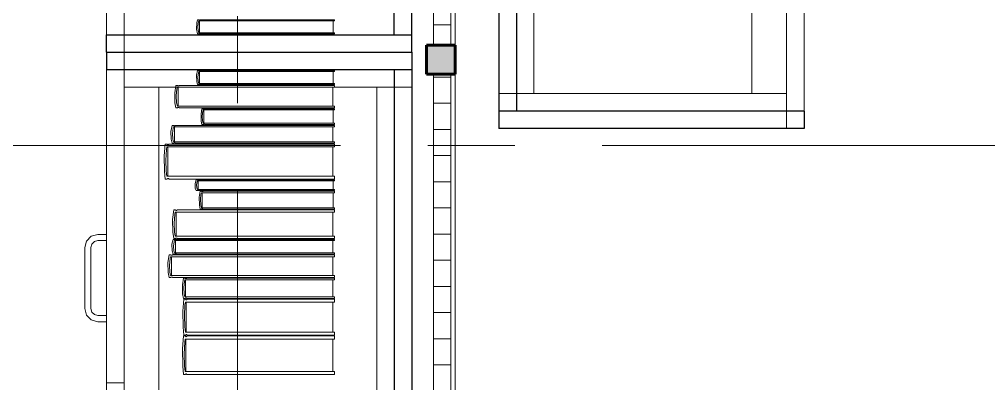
# Model space of a CAD drawing. Header units: inches. Extents: x -19 to 5698, y -728 to 92.
# Drawn here: x 129.57 to 130.682, y 9.729 to 10.146 of the extents above; entities that cross this region are included whole.
import ezdxf

# ---------------------------------------------------------------- set-up
doc = ezdxf.new("R2010")
doc.units = ezdxf.units.IN
doc.header["$MEASUREMENT"] = 0
doc.set_wipeout_variables(frame=1)
for name, pattern in [('Hidden Line', [0.195611, 0.141111, -0.0545]), ('Punto & Raya', [0.65, 0.5, -0.075, 0, -0.075]), ('Wipeout_Contour', [1, 0, -1])]:
    doc.linetypes.add(name, pattern=pattern)
for name, color, linetype in [('02 _ ARQ _ ALB _ Ejes Generales', 251, 'Continuous'), ('02 _ ARQ _ ZON _ Espacio.3D', 7, 'Continuous'), ('08 _ STR _ EXT _ 09 Vigas', 251, 'Continuous'), ('Acabado - Muros', 7, 'Continuous'), ('Interior - Mobiliario', 7, 'Continuous'), ('Marcador - Secciones', 7, 'Continuous')]:
    doc.layers.add(name, color=color, linetype=linetype)
pattern_1 = [(0, (92.500015, 6e-09), (0, 0.030000001), [])]

msp = doc.modelspace()

# ---------------------------------------------------------------- linework, layer by layer
at = {"layer": '02 _ ARQ _ ZON _ Espacio.3D', "color": 254, "linetype": 'Continuous', "lineweight": 0, "flags": 128}
msp.add_lwpolyline([(122.62, 8.1), (123.07, 8.1), (123.07, 7.7), (124.5795, 7.6999), (124.5795, 7.2), (129.37, 7.2), (129.37, 7.7), (129.57, 7.7), (129.57, 8.1), (130.07, 8.1), (130.07, 16.5), (129.57, 16.5), (129.57, 17.35), (129.37, 17.35), (123.27, 17.35), (123.07, 17.35), (123.07, 16.5), (122.62, 16.5)], close=True, dxfattribs=at)
msp.add_lwpolyline([(136.57, 16.9), (135.97, 16.9), (135.97, 17.35), (130.07, 17.35), (130.07, 16.9), (130.07, 7.7), (130.27, 7.7), (130.27, 7.2), (129.77, 7.2), (129.77, 3.7271), (130.6199, 3.7271), (130.6224, 4.6516), (130.7699, 4.6516), (130.7699, 4.2489), (135.8699, 4.2489), (135.8699, 4.6516), (136.0199, 4.6516), (136.0199, 3.7271), (136.87, 3.7271)], dxfattribs=at)
at = {"layer": 'Interior - Mobiliario', "color": 175, "linetype": 'Continuous', "lineweight": 13}
for p, q in [((129.69, 11.5886), (129.69, 10.1286)), ((130, 10.1286), (130, 11.5886)), ((130.14, 11.5011), (130.14, 10.0411)), ((130.45, 10.0411), (130.45, 11.5011)), ((130.16, 10.0611), (130.16, 11.4811)), ((130.41, 11.4811), (130.41, 10.0611)), ((130.45, 10.0611), (130.45, 11.4811)), ((129.7734, 10.1422), (129.7732, 10.135)), ((129.7743, 10.1457), (129.7734, 10.1422)), ((129.776, 10.1457), (129.7743, 10.1457)), ((129.7747, 10.1371), (129.7751, 10.142)), ((129.7751, 10.142), (129.7758, 10.1444)), ((129.7758, 10.1444), (129.9313, 10.1444)), ((129.7761, 10.1457), (129.776, 10.1457)), ((129.7763, 10.1456), (129.7761, 10.1457)), ((129.7765, 10.1455), (129.7763, 10.1456)), ((129.7767, 10.1455), (129.7765, 10.1455)), ((129.7769, 10.1454), (129.7767, 10.1455)), ((129.7772, 10.1455), (129.7769, 10.1454)), ((129.7774, 10.1455), (129.7772, 10.1455)), ((129.7776, 10.1456), (129.7774, 10.1455)), ((129.7777, 10.1457), (129.7776, 10.1456)), ((129.9313, 10.1457), (129.7777, 10.1457)), ((129.9313, 10.1444), (129.9313, 10.1457)), ((129.69, 10.1286), (130, 10.1286)), ((129.69, 8.6286), (129.69, 10.0886)), ((129.69, 10.0886), (130, 10.0886)), ((130, 10.0886), (130, 8.6286)), ((129.7734, 10.075), (129.7732, 10.0822)), ((129.7743, 10.0715), (129.7734, 10.075)), ((129.776, 10.0715), (129.7743, 10.0715)), ((129.7747, 10.0801), (129.7751, 10.0752)), ((129.7751, 10.0752), (129.7758, 10.0728)), ((129.7758, 10.0728), (129.9313, 10.0728)), ((129.7761, 10.0715), (129.776, 10.0715)), ((129.7763, 10.0716), (129.7761, 10.0715)), ((129.7765, 10.0717), (129.7763, 10.0716)), ((129.7767, 10.0717), (129.7765, 10.0717)), ((129.7769, 10.0718), (129.7767, 10.0717)), ((129.7772, 10.0717), (129.7769, 10.0718)), ((129.7774, 10.0717), (129.7772, 10.0717)), ((129.7776, 10.0716), (129.7774, 10.0717)), ((129.7777, 10.0715), (129.7776, 10.0716)), ((129.9313, 10.0715), (129.7777, 10.0715)), ((129.9313, 10.0728), (129.9313, 10.0715)), ((129.69, 8.6486), (129.69, 10.0686)), ((129.69, 10.0686), (129.73, 10.0686)), ((129.73, 10.0686), (129.98, 10.0686)), ((129.73, 10.0686), (129.73, 8.6486)), ((129.7481, 10.0619), (129.7493, 10.0705)), ((129.7483, 10.0505), (129.7481, 10.0619)), ((129.7493, 10.0705), (129.7513, 10.0705)), ((129.7506, 10.0665), (129.7499, 10.0586)), ((129.7512, 10.0684), (129.7506, 10.0665)), ((129.9313, 10.0684), (129.7512, 10.0684)), ((129.7513, 10.0705), (129.7515, 10.0703)), ((129.7515, 10.0703), (129.7517, 10.0702)), ((129.7517, 10.0702), (129.752, 10.0701)), ((129.752, 10.0701), (129.7522, 10.0701)), ((129.7521, 10.0469), (129.7521, 10.0684)), ((129.7522, 10.0701), (129.7525, 10.0701)), ((129.7525, 10.0701), (129.7528, 10.0701)), ((129.7528, 10.0701), (129.753, 10.0702)), ((129.753, 10.0702), (129.7532, 10.0704)), ((129.7532, 10.0704), (129.7533, 10.0705)), ((129.7533, 10.0705), (129.9313, 10.0705)), ((129.9295, 10.0684), (129.9295, 10.0469)), ((129.9313, 10.0705), (129.9313, 10.0684)), ((129.98, 8.6486), (129.98, 10.0686)), ((130.16, 10.0611), (130.41, 10.0611)), ((130.41, 10.0611), (130.45, 10.0611)), ((129.7493, 10.0448), (129.7483, 10.0505)), ((129.7499, 10.0586), (129.7503, 10.0507)), ((129.7503, 10.0507), (129.7512, 10.0469)), ((129.7513, 10.0448), (129.7493, 10.0448)), ((129.7512, 10.0469), (129.9313, 10.0469)), ((129.7514, 10.0449), (129.7513, 10.0448)), ((129.7516, 10.0451), (129.7514, 10.0449)), ((129.7519, 10.0452), (129.7516, 10.0451)), ((129.7522, 10.0453), (129.7519, 10.0452)), ((129.7524, 10.0453), (129.7522, 10.0453)), ((129.7527, 10.0452), (129.7524, 10.0453)), ((129.7529, 10.0451), (129.7527, 10.0452)), ((129.7532, 10.045), (129.7529, 10.0451)), ((129.7533, 10.0448), (129.7532, 10.045)), ((129.9313, 10.0448), (129.7533, 10.0448)), ((129.7784, 10.0378), (129.7794, 10.0438)), ((129.7794, 10.0438), (129.781, 10.0438)), ((129.7804, 10.041), (129.7798, 10.0354)), ((129.7809, 10.0424), (129.7804, 10.041)), ((129.9313, 10.0424), (129.7809, 10.0424)), ((129.781, 10.0438), (129.7811, 10.0437)), ((129.7811, 10.0437), (129.7813, 10.0436)), ((129.7813, 10.0436), (129.7816, 10.0436)), ((129.7816, 10.0436), (129.7818, 10.0435)), ((129.7817, 10.0271), (129.7817, 10.0424)), ((129.7818, 10.0435), (129.782, 10.0435)), ((129.782, 10.0435), (129.7822, 10.0436)), ((129.7822, 10.0436), (129.7824, 10.0436)), ((129.7824, 10.0436), (129.7826, 10.0438)), ((129.7826, 10.0438), (129.7827, 10.0438)), ((129.7827, 10.0438), (129.9313, 10.0438)), ((129.9298, 10.0424), (129.9298, 10.0271)), ((129.9313, 10.0469), (129.9313, 10.0448)), ((129.9313, 10.0438), (129.9313, 10.0424)), ((130.14, 10.0411), (130.45, 10.0411)), ((129.7785, 10.0296), (129.7784, 10.0378)), ((129.7794, 10.0256), (129.7785, 10.0296)), ((129.7798, 10.0354), (129.7802, 10.0298)), ((129.7802, 10.0298), (129.7809, 10.0271)), ((129.7809, 10.0271), (129.9313, 10.0271)), ((129.9313, 10.0271), (129.9313, 10.0256)), ((129.7438, 10.0178), (129.7451, 10.0246)), ((129.7441, 10.0087), (129.7438, 10.0178)), ((129.7451, 10.0246), (129.7471, 10.0246)), ((129.7464, 10.0214), (129.7456, 10.0152)), ((129.7469, 10.023), (129.7464, 10.0214)), ((129.9313, 10.023), (129.7469, 10.023)), ((129.7471, 10.0246), (129.7473, 10.0245)), ((129.7473, 10.0245), (129.7475, 10.0244)), ((129.7475, 10.0244), (129.7478, 10.0243)), ((129.7478, 10.0243), (129.748, 10.0243)), ((129.7479, 10.0058), (129.7479, 10.023)), ((129.748, 10.0243), (129.7483, 10.0243)), ((129.7483, 10.0243), (129.7486, 10.0243)), ((129.7486, 10.0243), (129.7488, 10.0244)), ((129.7488, 10.0244), (129.7491, 10.0246)), ((129.7491, 10.0246), (129.7492, 10.0246)), ((129.7492, 10.0246), (129.9313, 10.0246)), ((129.781, 10.0256), (129.7794, 10.0256)), ((129.7811, 10.0257), (129.781, 10.0256)), ((129.7813, 10.0258), (129.7811, 10.0257)), ((129.7815, 10.0259), (129.7813, 10.0258)), ((129.7817, 10.0259), (129.7815, 10.0259)), ((129.782, 10.0259), (129.7817, 10.0259)), ((129.7822, 10.0259), (129.782, 10.0259)), ((129.7824, 10.0258), (129.7822, 10.0259)), ((129.7826, 10.0257), (129.7824, 10.0258)), ((129.7827, 10.0256), (129.7826, 10.0257)), ((129.9313, 10.0256), (129.7827, 10.0256)), ((129.9295, 10.023), (129.9295, 10.0058)), ((129.9313, 10.0246), (129.9313, 10.023)), ((129.7451, 10.0042), (129.7441, 10.0087)), ((129.7456, 10.0152), (129.7461, 10.0089)), ((129.7461, 10.0089), (129.7469, 10.0058)), ((129.7469, 10.0058), (129.9313, 10.0058)), ((129.9313, 10.0058), (129.9313, 10.0042)), ((129.736, 9.9898), (129.7373, 10.0032)), ((129.7373, 10.0032), (129.7394, 10.0032)), ((129.7387, 9.9969), (129.7379, 9.9847)), ((129.7393, 10), (129.7387, 9.9969)), ((129.9313, 10), (129.7393, 10)), ((129.7394, 10.0032), (129.7396, 10.003)), ((129.7396, 10.003), (129.7398, 10.0027)), ((129.7398, 10.0027), (129.7401, 10.0026)), ((129.7401, 10.0026), (129.7404, 10.0025)), ((129.7402, 9.9663), (129.7402, 10)), ((129.7404, 10.0025), (129.7407, 10.0025)), ((129.7407, 10.0025), (129.741, 10.0026)), ((129.741, 10.0026), (129.7412, 10.0028)), ((129.7412, 10.0028), (129.7415, 10.003)), ((129.7415, 10.003), (129.7416, 10.0032)), ((129.7416, 10.0032), (129.9313, 10.0032)), ((129.7471, 10.0042), (129.7451, 10.0042)), ((129.7472, 10.0043), (129.7471, 10.0042)), ((129.7474, 10.0044), (129.7472, 10.0043)), ((129.7477, 10.0045), (129.7474, 10.0044)), ((129.748, 10.0045), (129.7477, 10.0045)), ((129.7482, 10.0045), (129.748, 10.0045)), ((129.7485, 10.0045), (129.7482, 10.0045)), ((129.7488, 10.0044), (129.7485, 10.0045)), ((129.749, 10.0043), (129.7488, 10.0044)), ((129.7492, 10.0042), (129.749, 10.0043)), ((129.9313, 10.0042), (129.7492, 10.0042)), ((129.9294, 10), (129.9294, 9.9663)), ((129.9313, 10.0032), (129.9313, 10)), ((129.7363, 9.9719), (129.736, 9.9898)), ((129.7379, 9.9847), (129.7384, 9.9723)), ((129.7373, 9.9631), (129.7363, 9.9719)), ((129.7384, 9.9723), (129.7393, 9.9663)), ((129.7394, 9.9631), (129.7373, 9.9631)), ((129.7393, 9.9663), (129.9313, 9.9663)), ((129.7395, 9.9633), (129.7394, 9.9631)), ((129.7398, 9.9635), (129.7395, 9.9633)), ((129.74, 9.9637), (129.7398, 9.9635)), ((129.7403, 9.9638), (129.74, 9.9637)), ((129.7406, 9.9638), (129.7403, 9.9638)), ((129.7409, 9.9637), (129.7406, 9.9638)), ((129.7412, 9.9636), (129.7409, 9.9637)), ((129.7414, 9.9633), (129.7412, 9.9636)), ((129.7416, 9.9631), (129.7414, 9.9633)), ((129.9313, 9.9631), (129.7416, 9.9631)), ((129.7716, 9.9581), (129.7727, 9.9621)), ((129.7727, 9.9621), (129.7744, 9.9621)), ((129.7743, 9.9612), (129.7738, 9.9603)), ((129.9313, 9.9612), (129.7743, 9.9612)), ((129.7744, 9.9621), (129.7746, 9.9621)), ((129.7746, 9.9621), (129.7748, 9.962)), ((129.7748, 9.962), (129.775, 9.962)), ((129.775, 9.962), (129.7752, 9.9619)), ((129.7751, 9.9511), (129.7751, 9.9612)), ((129.7752, 9.9619), (129.7754, 9.9619)), ((129.7754, 9.9619), (129.7757, 9.962)), ((129.7757, 9.962), (129.7759, 9.962)), ((129.7759, 9.962), (129.7761, 9.9621)), ((129.7761, 9.9621), (129.7762, 9.9621)), ((129.7762, 9.9621), (129.9313, 9.9621)), ((129.9297, 9.9612), (129.9297, 9.9511)), ((129.9313, 9.9663), (129.9313, 9.9631)), ((129.9313, 9.9621), (129.9313, 9.9612)), ((129.7718, 9.9527), (129.7716, 9.9581)), ((129.7727, 9.9501), (129.7718, 9.9527)), ((129.7744, 9.9501), (129.7727, 9.9501)), ((129.7738, 9.9603), (129.7732, 9.9566)), ((129.7732, 9.9566), (129.7736, 9.9529)), ((129.7736, 9.9529), (129.7743, 9.9511)), ((129.7743, 9.9511), (129.9313, 9.9511)), ((129.7745, 9.9501), (129.7744, 9.9501)), ((129.7747, 9.9502), (129.7745, 9.9501)), ((129.7749, 9.9503), (129.7747, 9.9502)), ((129.7752, 9.9503), (129.7749, 9.9503)), ((129.7754, 9.9503), (129.7752, 9.9503)), ((129.7756, 9.9503), (129.7754, 9.9503)), ((129.7758, 9.9502), (129.7756, 9.9503)), ((129.776, 9.9502), (129.7758, 9.9502)), ((129.7762, 9.9501), (129.776, 9.9502)), ((129.9313, 9.9501), (129.7762, 9.9501)), ((129.9313, 9.9511), (129.9313, 9.9501)), ((129.7762, 9.9423), (129.7772, 9.9491)), ((129.7764, 9.9332), (129.7762, 9.9423)), ((129.7772, 9.9491), (129.7789, 9.9491)), ((129.7783, 9.9459), (129.7777, 9.9397)), ((129.7777, 9.9397), (129.778, 9.9334)), ((129.7788, 9.9475), (129.7783, 9.9459)), ((129.9313, 9.9475), (129.7788, 9.9475)), ((129.7789, 9.9491), (129.779, 9.949)), ((129.779, 9.949), (129.7792, 9.9489)), ((129.7792, 9.9489), (129.7794, 9.9488)), ((129.7794, 9.9488), (129.7797, 9.9488)), ((129.7795, 9.9303), (129.7795, 9.9475)), ((129.7797, 9.9488), (129.7799, 9.9488)), ((129.7799, 9.9488), (129.7801, 9.9488)), ((129.7801, 9.9488), (129.7803, 9.9489)), ((129.7803, 9.9489), (129.7805, 9.949)), ((129.7805, 9.949), (129.7806, 9.9491)), ((129.7806, 9.9491), (129.9313, 9.9491)), ((129.9298, 9.9475), (129.9298, 9.9303)), ((129.9313, 9.9491), (129.9313, 9.9475)), ((129.7457, 9.9168), (129.747, 9.9277)), ((129.747, 9.9277), (129.749, 9.9277)), ((129.749, 9.9277), (129.7491, 9.9275)), ((129.7491, 9.9275), (129.7494, 9.9274)), ((129.7494, 9.9274), (129.7496, 9.9272)), ((129.7496, 9.9272), (129.7499, 9.9272)), ((129.7499, 9.9272), (129.7502, 9.9272)), ((129.7502, 9.9272), (129.7504, 9.9273)), ((129.7504, 9.9273), (129.7507, 9.9274)), ((129.7507, 9.9274), (129.7509, 9.9276)), ((129.7509, 9.9276), (129.751, 9.9277)), ((129.751, 9.9277), (129.9313, 9.9277)), ((129.7772, 9.9287), (129.7764, 9.9332)), ((129.7789, 9.9287), (129.7772, 9.9287)), ((129.778, 9.9334), (129.7788, 9.9303)), ((129.7788, 9.9303), (129.9313, 9.9303)), ((129.779, 9.9288), (129.7789, 9.9287)), ((129.7792, 9.9289), (129.779, 9.9288)), ((129.7794, 9.929), (129.7792, 9.9289)), ((129.7796, 9.9291), (129.7794, 9.929)), ((129.7798, 9.9291), (129.7796, 9.9291)), ((129.7801, 9.929), (129.7798, 9.9291)), ((129.7803, 9.9289), (129.7801, 9.929)), ((129.7805, 9.9288), (129.7803, 9.9289)), ((129.7806, 9.9287), (129.7805, 9.9288)), ((129.9313, 9.9287), (129.7806, 9.9287)), ((129.9313, 9.9303), (129.9313, 9.9287)), ((129.9313, 9.9277), (129.9313, 9.9251)), ((129.746, 9.9021), (129.7457, 9.9168)), ((129.7483, 9.9226), (129.7475, 9.9125)), ((129.7488, 9.9251), (129.7483, 9.9226)), ((129.9313, 9.9251), (129.7488, 9.9251)), ((129.7497, 9.8975), (129.7497, 9.9251)), ((129.9295, 9.9251), (129.9295, 9.8975)), ((129.7475, 9.9125), (129.748, 9.9025)), ((129.647, 9.8921), (129.6525, 9.8976)), ((129.6525, 9.8976), (129.66, 9.8996)), ((129.66, 9.8996), (129.67, 9.8996)), ((129.67, 9.8996), (129.67, 9.8926)), ((129.7449, 9.8883), (129.7462, 9.8939)), ((129.747, 9.8949), (129.746, 9.9021)), ((129.7462, 9.8939), (129.7482, 9.8939)), ((129.749, 9.8949), (129.747, 9.8949)), ((129.748, 9.9025), (129.7488, 9.8975)), ((129.7482, 9.8939), (129.7483, 9.8938)), ((129.7483, 9.8938), (129.7486, 9.8937)), ((129.7486, 9.8937), (129.7488, 9.8937)), ((129.7488, 9.8975), (129.9313, 9.8975)), ((129.7488, 9.8937), (129.7491, 9.8936)), ((129.7491, 9.895), (129.749, 9.8949)), ((129.7493, 9.8952), (129.7491, 9.895)), ((129.7491, 9.8936), (129.7494, 9.8936)), ((129.7496, 9.8954), (129.7493, 9.8952)), ((129.7494, 9.8936), (129.7496, 9.8937)), ((129.7498, 9.8955), (129.7496, 9.8954)), ((129.7496, 9.8937), (129.7499, 9.8938)), ((129.7501, 9.8955), (129.7498, 9.8955)), ((129.7499, 9.8938), (129.7501, 9.8939)), ((129.7504, 9.8954), (129.7501, 9.8955)), ((129.7501, 9.8939), (129.7502, 9.8939)), ((129.7502, 9.8939), (129.9313, 9.8939)), ((129.7506, 9.8953), (129.7504, 9.8954)), ((129.7509, 9.8951), (129.7506, 9.8953)), ((129.751, 9.8949), (129.7509, 9.8951)), ((129.9313, 9.8949), (129.751, 9.8949)), ((129.9313, 9.8975), (129.9313, 9.8949)), ((129.9313, 9.8939), (129.9313, 9.8926)), ((129.645, 9.8846), (129.647, 9.8921)), ((129.645, 9.8146), (129.645, 9.8846)), ((129.6531, 9.8886), (129.652, 9.8846)), ((129.652, 9.8846), (129.652, 9.8146)), ((129.656, 9.8915), (129.6531, 9.8886)), ((129.66, 9.8926), (129.656, 9.8915)), ((129.67, 9.8926), (129.66, 9.8926)), ((129.7452, 9.8808), (129.7449, 9.8883)), ((129.7475, 9.8913), (129.7467, 9.8862)), ((129.7467, 9.8862), (129.7472, 9.881)), ((129.748, 9.8926), (129.7475, 9.8913)), ((129.9313, 9.8926), (129.748, 9.8926)), ((129.7489, 9.8785), (129.7489, 9.8926)), ((129.9295, 9.8926), (129.9295, 9.8785)), ((129.7404, 9.8676), (129.7416, 9.8762)), ((129.7416, 9.8762), (129.7437, 9.8762)), ((129.743, 9.8721), (129.7422, 9.8642)), ((129.7435, 9.8741), (129.743, 9.8721)), ((129.9313, 9.8741), (129.7435, 9.8741)), ((129.7437, 9.8762), (129.7438, 9.876)), ((129.7438, 9.876), (129.7441, 9.8759)), ((129.7441, 9.8759), (129.7444, 9.8758)), ((129.7444, 9.8758), (129.7446, 9.8757)), ((129.7445, 9.8525), (129.7445, 9.8741)), ((129.7446, 9.8757), (129.7449, 9.8757)), ((129.7449, 9.8757), (129.7452, 9.8758)), ((129.7462, 9.8772), (129.7452, 9.8808)), ((129.7452, 9.8758), (129.7454, 9.8759)), ((129.7454, 9.8759), (129.7457, 9.8761)), ((129.7457, 9.8761), (129.7458, 9.8762)), ((129.7458, 9.8762), (129.9313, 9.8762)), ((129.7482, 9.8772), (129.7462, 9.8772)), ((129.7472, 9.881), (129.748, 9.8785)), ((129.748, 9.8785), (129.9313, 9.8785)), ((129.7483, 9.8772), (129.7482, 9.8772)), ((129.7485, 9.8773), (129.7483, 9.8772)), ((129.7488, 9.8774), (129.7485, 9.8773)), ((129.749, 9.8774), (129.7488, 9.8774)), ((129.7493, 9.8774), (129.749, 9.8774)), ((129.7496, 9.8774), (129.7493, 9.8774)), ((129.7498, 9.8773), (129.7496, 9.8774)), ((129.7501, 9.8772), (129.7498, 9.8773)), ((129.7502, 9.8772), (129.7501, 9.8772)), ((129.9313, 9.8772), (129.7502, 9.8772)), ((129.9294, 9.8741), (129.9294, 9.8525)), ((129.9313, 9.8785), (129.9313, 9.8772)), ((129.9313, 9.8762), (129.9313, 9.8741)), ((129.7406, 9.8561), (129.7404, 9.8676)), ((129.7422, 9.8642), (129.7427, 9.8563)), ((129.7416, 9.8504), (129.7406, 9.8561)), ((129.7437, 9.8504), (129.7416, 9.8504)), ((129.7427, 9.8563), (129.7435, 9.8525)), ((129.7435, 9.8525), (129.9313, 9.8525)), ((129.7438, 9.8505), (129.7437, 9.8504)), ((129.744, 9.8507), (129.7438, 9.8505)), ((129.7443, 9.8508), (129.744, 9.8507)), ((129.7446, 9.8508), (129.7443, 9.8508)), ((129.7448, 9.8508), (129.7446, 9.8508)), ((129.7451, 9.8508), (129.7448, 9.8508)), ((129.7454, 9.8507), (129.7451, 9.8508)), ((129.7456, 9.8505), (129.7454, 9.8507)), ((129.7458, 9.8504), (129.7456, 9.8505)), ((129.9313, 9.8504), (129.7458, 9.8504)), ((129.757, 9.8417), (129.7581, 9.8494)), ((129.7581, 9.8494), (129.76, 9.8494)), ((129.76, 9.8494), (129.7601, 9.8493)), ((129.7601, 9.8493), (129.7604, 9.8492)), ((129.7604, 9.8492), (129.7606, 9.8491)), ((129.7614, 9.8491), (129.7616, 9.8492)), ((129.7616, 9.8492), (129.7618, 9.8493)), ((129.7618, 9.8493), (129.7619, 9.8494)), ((129.7619, 9.8494), (129.9313, 9.8494)), ((129.9313, 9.8525), (129.9313, 9.8504)), ((129.9313, 9.8494), (129.9313, 9.8476)), ((129.7572, 9.8314), (129.757, 9.8417)), ((129.7593, 9.8458), (129.7586, 9.8387)), ((129.7586, 9.8387), (129.7591, 9.8316)), ((129.7599, 9.8476), (129.7593, 9.8458)), ((129.9313, 9.8476), (129.7599, 9.8476)), ((129.7606, 9.8491), (129.7609, 9.849)), ((129.7607, 9.8282), (129.7607, 9.8476)), ((129.7609, 9.849), (129.7611, 9.849)), ((129.7611, 9.849), (129.7614, 9.8491)), ((129.9296, 9.8476), (129.9296, 9.8282)), ((129.7581, 9.8263), (129.7572, 9.8314)), ((129.7591, 9.8316), (129.7599, 9.8282)), ((129.7599, 9.8282), (129.9313, 9.8282)), ((129.9313, 9.8282), (129.9313, 9.8263)), ((129.7575, 9.8116), (129.7587, 9.8253)), ((129.76, 9.8263), (129.7581, 9.8263)), ((129.7587, 9.8253), (129.7606, 9.8253)), ((129.7599, 9.8189), (129.7592, 9.8063)), ((129.7604, 9.822), (129.7599, 9.8189)), ((129.7601, 9.8264), (129.76, 9.8263)), ((129.7603, 9.8265), (129.7601, 9.8264)), ((129.7606, 9.8266), (129.7603, 9.8265)), ((129.9313, 9.822), (129.7604, 9.822)), ((129.7608, 9.8267), (129.7606, 9.8266)), ((129.7606, 9.8253), (129.7607, 9.8251)), ((129.7607, 9.8251), (129.7609, 9.8249)), ((129.7611, 9.8267), (129.7608, 9.8267)), ((129.7609, 9.8249), (129.7612, 9.8247)), ((129.7613, 9.8267), (129.7611, 9.8267)), ((129.7612, 9.8247), (129.7614, 9.8246)), ((129.7616, 9.8266), (129.7613, 9.8267)), ((129.7613, 9.7875), (129.7613, 9.822)), ((129.7614, 9.8246), (129.7617, 9.8246)), ((129.7618, 9.8264), (129.7616, 9.8266)), ((129.7617, 9.8246), (129.7619, 9.8247)), ((129.7619, 9.8263), (129.7618, 9.8264)), ((129.9313, 9.8263), (129.7619, 9.8263)), ((129.7619, 9.8247), (129.7622, 9.8249)), ((129.7622, 9.8249), (129.7624, 9.8252)), ((129.7624, 9.8252), (129.7625, 9.8253)), ((129.7625, 9.8253), (129.9313, 9.8253)), ((129.9296, 9.822), (129.9296, 9.7875)), ((129.9313, 9.8253), (129.9313, 9.822)), ((129.647, 9.8071), (129.645, 9.8146)), ((129.6525, 9.8016), (129.647, 9.8071)), ((129.652, 9.8146), (129.6531, 9.8106)), ((129.6531, 9.8106), (129.656, 9.8077)), ((129.656, 9.8077), (129.66, 9.8066)), ((129.66, 9.8066), (129.67, 9.8066)), ((129.67, 9.8066), (129.67, 9.7996)), ((129.7578, 9.7932), (129.7575, 9.8116)), ((129.7592, 9.8063), (129.7596, 9.7936)), ((129.66, 9.7996), (129.6525, 9.8016)), ((129.67, 9.7996), (129.66, 9.7996)), ((129.7596, 9.7936), (129.7604, 9.7875)), ((129.7572, 9.7684), (129.7584, 9.7832)), ((129.7587, 9.7842), (129.7578, 9.7932)), ((129.7584, 9.7832), (129.7602, 9.7832)), ((129.7606, 9.7842), (129.7587, 9.7842)), ((129.7602, 9.7832), (129.7604, 9.7829)), ((129.7604, 9.7875), (129.9313, 9.7875)), ((129.7604, 9.7829), (129.7606, 9.7827)), ((129.7607, 9.7843), (129.7606, 9.7842)), ((129.7606, 9.7827), (129.7608, 9.7825)), ((129.7609, 9.7846), (129.7607, 9.7843)), ((129.7608, 9.7825), (129.7611, 9.7824)), ((129.7611, 9.7847), (129.7609, 9.7846)), ((129.7614, 9.7848), (129.7611, 9.7847)), ((129.7616, 9.7848), (129.7614, 9.7848)), ((129.7614, 9.7824), (129.7616, 9.7825)), ((129.7619, 9.7848), (129.7616, 9.7848)), ((129.7616, 9.7825), (129.7618, 9.7827)), ((129.7618, 9.7827), (129.7621, 9.783)), ((129.7621, 9.7846), (129.7619, 9.7848)), ((129.7624, 9.7844), (129.7621, 9.7846)), ((129.7621, 9.783), (129.7622, 9.7832)), ((129.7622, 9.7832), (129.9313, 9.7832)), ((129.7625, 9.7842), (129.7624, 9.7844)), ((129.9313, 9.7842), (129.7625, 9.7842)), ((129.9313, 9.7875), (129.9313, 9.7842)), ((129.9313, 9.7832), (129.9313, 9.7796)), ((129.7596, 9.7763), (129.7589, 9.7627)), ((129.7601, 9.7796), (129.7596, 9.7763)), ((129.9313, 9.7796), (129.7601, 9.7796)), ((129.761, 9.7425), (129.761, 9.7796)), ((129.7611, 9.7824), (129.7614, 9.7824)), ((129.9296, 9.7796), (129.9296, 9.7425)), ((129.7574, 9.7487), (129.7572, 9.7684)), ((129.7589, 9.7627), (129.7593, 9.7491)), ((129.7593, 9.7491), (129.7601, 9.7425)), ((129.7584, 9.739), (129.7574, 9.7487)), ((129.7602, 9.739), (129.7584, 9.739)), ((129.7601, 9.7425), (129.9313, 9.7425)), ((129.7603, 9.7391), (129.7602, 9.739)), ((129.7606, 9.7394), (129.7603, 9.7391)), ((129.7608, 9.7396), (129.7606, 9.7394)), ((129.761, 9.7397), (129.7608, 9.7396)), ((129.7613, 9.7397), (129.761, 9.7397)), ((129.7615, 9.7396), (129.7613, 9.7397)), ((129.7618, 9.7395), (129.7615, 9.7396)), ((129.762, 9.7392), (129.7618, 9.7395)), ((129.7622, 9.739), (129.762, 9.7392)), ((129.9313, 9.739), (129.7622, 9.739)), ((129.9313, 9.7425), (129.9313, 9.739)), ((129.67, 9.7296), (129.69, 9.7296))]:
    msp.add_line(p, q, dxfattribs=at)

# ---------------------------------------------------------------- next in the draw order: wipeouts: each hides what was drawn before it
at = {"color": 254, "linetype": 'Wipeout_Contour', "lineweight": 0, "ltscale": 5050.338175}
msp.add_wipeout([(130.02, 12.25), (130.02, 10.1), (130.037, 10.1), (130.037, 10.1165), (130.07, 10.1165), (130.07, 12.25)], dxfattribs=at).dxf.layer = 'Acabado - Muros'
at = {"color": 254, "linetype": 'Wipeout_Contour', "lineweight": 0, "ltscale": 3367.033441}
msp.add_wipeout([(130.14, 10.0411), (130.14, 11.5011), (130.12, 11.5011), (130.12, 10.0411)], dxfattribs=at).dxf.layer = 'Interior - Mobiliario'

# ---------------------------------------------------------------- next in the draw order: linework, layer by layer
at = {"layer": 'Acabado - Muros', "color": 251, "linetype": 'Continuous', "lineweight": 13, "flags": 128}
msp.add_lwpolyline([(130.07, 12.25), (130.07, 10.1165)], dxfattribs=at)
at = {"layer": 'Interior - Mobiliario', "color": 175, "linetype": 'Continuous', "lineweight": 30}
for p, q in [((130.12, 11.5011), (130.12, 10.0411)), ((130.14, 11.5011), (130.14, 10.0411)), ((130.14, 10.0411), (130.12, 10.0411))]:
    msp.add_line(p, q, dxfattribs=at)
at = {"layer": 'Interior - Mobiliario', "color": 175, "linetype": 'Continuous', "lineweight": 13}
for p, q in [((130.12, 11.5011), (130.12, 10.0411)), ((130.14, 10.0411), (130.14, 11.5011)), ((130.12, 11.4811), (130.12, 10.0611)), ((130.12, 10.0611), (130.16, 10.0611)), ((130.12, 10.0411), (130.14, 10.0411))]:
    msp.add_line(p, q, dxfattribs=at)

# ---------------------------------------------------------------- next in the draw order: wipeouts: each hides what was drawn before it
at = {"color": 254, "linetype": 'Wipeout_Contour', "lineweight": 0, "ltscale": 5050.262591}
msp.add_wipeout([(130.02, 8.2), (130.07, 8.2), (130.07, 10.0835), (130.037, 10.0835), (130.037, 10.1), (130.02, 10.1)], dxfattribs=at).dxf.layer = 'Acabado - Muros'

# ---------------------------------------------------------------- next in the draw order: linework, layer by layer
at = {"layer": 'Acabado - Muros', "color": 7, "linetype": 'Continuous', "lineweight": 60}
msp.add_line((130.037, 10.1165), (130.037, 10.0835), dxfattribs=at)
at = {"layer": 'Acabado - Muros', "color": 251, "linetype": 'Continuous', "lineweight": 13, "flags": 128}
for points in [[(130.02, 12.25), (130.02, 10.1), (130.02, 8.2)], [(130.07, 10.0835), (130.07, 8.2)]]:
    msp.add_lwpolyline(points, dxfattribs=at)

# ---------------------------------------------------------------- next in the draw order: wipeouts: each hides what was drawn before it
at = {"color": 254, "linetype": 'Wipeout_Contour', "lineweight": 0, "ltscale": 3366.756494}
msp.add_wipeout([(130.065, 10.1165), (130.065, 12.25), (130.045, 12.25), (130.045, 10.1165)], dxfattribs=at).dxf.layer = 'Acabado - Muros'
at = {"color": 254, "linetype": 'Wipeout_Contour', "lineweight": 0, "ltscale": 3367.65557}
msp.add_wipeout([(130.47, 10.0211), (130.47, 10.0411), (130.12, 10.0411), (130.12, 10.0211)], dxfattribs=at).dxf.layer = 'Interior - Mobiliario'

# ---------------------------------------------------------------- next in the draw order: hatches: boundary and pattern name
at = {"layer": 'Acabado - Muros', "linetype": 'Continuous', "lineweight": 0}
h = msp.add_hatch(dxfattribs=at)
h.set_pattern_fill('CONTRACHAPADO_0002', color=254, style=0, pattern_type=2)
h.set_pattern_definition(pattern_1)
h.paths.add_polyline_path([(130.065, 10.1165), (130.065, 12.25), (130.045, 12.25), (130.045, 10.1165)])

# ---------------------------------------------------------------- next in the draw order: linework, layer by layer
at = {"layer": 'Acabado - Muros', "color": 7, "linetype": 'Continuous', "lineweight": 60}
msp.add_line((130.07, 10.1165), (130.037, 10.1165), dxfattribs=at)
at = {"layer": 'Acabado - Muros', "color": 7, "linetype": 'Continuous', "lineweight": 13, "flags": 128}
msp.add_lwpolyline([(130.065, 10.1165), (130.045, 10.1165), (130.045, 12.25), (130.065, 12.25)], close=True, dxfattribs=at)
at = {"layer": 'Interior - Mobiliario', "color": 175, "linetype": 'Continuous', "lineweight": 13}
for p, q in [((130.12, 10.0211), (130.12, 11.5211)), ((130.47, 11.5211), (130.47, 10.0211)), ((130.12, 11.5011), (130.12, 10.0411)), ((130.14, 11.5011), (130.14, 10.0411)), ((130.14, 11.5011), (130.14, 10.0411)), ((130.14, 11.5011), (130.14, 10.0411)), ((130.45, 10.0411), (130.45, 11.5011)), ((130.45, 10.0411), (130.45, 11.5011)), ((130.47, 10.0411), (130.47, 11.5011)), ((130.47, 10.0411), (130.47, 11.5011)), ((130.45, 10.0411), (130.45, 10.4001)), ((130.47, 10.0411), (130.47, 10.4001)), ((130.12, 10.0611), (130.12, 10.0211)), ((130.45, 10.0211), (130.45, 10.0611)), ((130.12, 10.0411), (130.12, 10.0211)), ((130.47, 10.0411), (130.12, 10.0411)), ((130.12, 10.0411), (130.47, 10.0411)), ((130.14, 10.0411), (130.47, 10.0411)), ((130.14, 10.0411), (130.45, 10.0411)), ((130.14, 10.0411), (130.45, 10.0411)), ((130.47, 10.0411), (130.45, 10.0411)), ((130.47, 10.0211), (130.47, 10.0411)), ((130.12, 10.0211), (130.47, 10.0211)), ((130.12, 10.0211), (130.45, 10.0211)), ((130.47, 10.0211), (130.12, 10.0211))]:
    msp.add_line(p, q, dxfattribs=at)
at = {"layer": 'Interior - Mobiliario', "color": 175, "linetype": 'Continuous', "lineweight": 30}
for p, q in [((130.47, 10.0411), (130.12, 10.0411)), ((130.12, 10.0411), (130.12, 10.0211)), ((130.47, 10.0411), (130.47, 10.0211)), ((130.47, 10.0211), (130.12, 10.0211))]:
    msp.add_line(p, q, dxfattribs=at)

# ---------------------------------------------------------------- next in the draw order: wipeouts: each hides what was drawn before it
at = {"color": 254, "linetype": 'Wipeout_Contour', "lineweight": 0, "ltscale": 3366.65731}
msp.add_wipeout([(130.065, 8.2), (130.065, 10.0835), (130.045, 10.0835), (130.045, 8.2)], dxfattribs=at).dxf.layer = 'Acabado - Muros'
at = {"color": 254, "linetype": 'Wipeout_Contour', "lineweight": 0, "ltscale": 3366.558001}
msp.add_wipeout([(130, 11.5886), (130, 10.1286), (130.02, 10.1286), (130.02, 11.5886)], dxfattribs=at).dxf.layer = 'Interior - Mobiliario'
at = {"color": 254, "linetype": 'Wipeout_Contour', "lineweight": 0, "ltscale": 3366.48594}
msp.add_wipeout([(130, 8.6286), (130.02, 8.6286), (130.02, 10.0886), (130, 10.0886)], dxfattribs=at).dxf.layer = 'Interior - Mobiliario'

# ---------------------------------------------------------------- next in the draw order: hatches: boundary and pattern name
at = {"layer": 'Acabado - Muros', "linetype": 'Continuous', "lineweight": 0}
msp.add_hatch(color=254, dxfattribs=at).paths.add_polyline_path([(130.037, 10.0835), (130.07, 10.0835), (130.07, 10.1165), (130.037, 10.1165)])
h = msp.add_hatch(dxfattribs=at)
h.set_pattern_fill('CONTRACHAPADO_0002', color=254, style=0, pattern_type=2)
h.set_pattern_definition(pattern_1)
h.paths.add_polyline_path([(130.065, 8.2), (130.065, 10.0835), (130.045, 10.0835), (130.045, 8.2)])

# ---------------------------------------------------------------- next in the draw order: linework, layer by layer
at = {"layer": '08 _ STR _ EXT _ 09 Vigas', "color": 251, "linetype": 'Hidden Line', "lineweight": 13, "true_color": 0x636466}
msp.add_line((130.07, 7.7), (130.07, 16.9), dxfattribs=at)
at = {"layer": 'Acabado - Muros', "color": 7, "linetype": 'Continuous', "lineweight": 60}
for p, q in [((130.07, 10.1165), (130.07, 10.0835)), ((130.07, 10.0835), (130.037, 10.0835))]:
    msp.add_line(p, q, dxfattribs=at)
at = {"layer": 'Acabado - Muros', "color": 7, "linetype": 'Continuous', "lineweight": 13, "flags": 128}
msp.add_lwpolyline([(130.065, 8.2), (130.045, 8.2), (130.045, 10.0835), (130.065, 10.0835)], close=True, dxfattribs=at)
at = {"layer": 'Interior - Mobiliario', "color": 175, "linetype": 'Continuous', "lineweight": 30}
for p, q in [((130, 10.1286), (130, 11.5886)), ((130.02, 10.1286), (130.02, 11.5886)), ((130, 10.1286), (130.02, 10.1286)), ((130, 10.0886), (130.02, 10.0886)), ((130, 10.0886), (130, 8.6286)), ((130.02, 10.0886), (130.02, 8.6286))]:
    msp.add_line(p, q, dxfattribs=at)
at = {"layer": 'Interior - Mobiliario', "color": 175, "linetype": 'Continuous', "lineweight": 13}
for p, q in [((130, 11.5886), (130, 10.1286)), ((130.02, 10.1286), (130.02, 11.5886)), ((130, 10.1286), (130.02, 10.1286)), ((130, 8.6286), (130, 10.0886)), ((130, 10.0886), (130.02, 10.0886)), ((130.02, 10.0886), (130.02, 8.6286)), ((129.98, 10.0686), (130.02, 10.0686)), ((130.02, 10.0686), (130.02, 8.6486))]:
    msp.add_line(p, q, dxfattribs=at)
at = {"layer": 'Marcador - Secciones', "color": 251, "linetype": 'Punto & Raya', "lineweight": 13, "true_color": 0x636466}
msp.add_line((97.4384, 10.0018), (138.8506, 10.0018), dxfattribs=at)

# ---------------------------------------------------------------- next in the draw order: wipeouts: each hides what was drawn before it
at = {"color": 254, "linetype": 'Wipeout_Contour', "lineweight": 0, "ltscale": 3365.858951}
msp.add_wipeout([(129.67, 10.0886), (130.02, 10.0886), (130.02, 10.1086), (129.67, 10.1086)], dxfattribs=at).dxf.layer = 'Interior - Mobiliario'

# ---------------------------------------------------------------- next in the draw order: linework, layer by layer
at = {"layer": 'Interior - Mobiliario', "color": 175, "linetype": 'Continuous', "lineweight": 30}
for p, q in [((129.67, 10.1086), (130.02, 10.1086)), ((129.67, 10.1086), (129.67, 10.0886)), ((130.02, 10.1086), (130.02, 10.0886)), ((129.67, 10.0886), (130.02, 10.0886))]:
    msp.add_line(p, q, dxfattribs=at)
at = {"layer": 'Interior - Mobiliario', "color": 175, "linetype": 'Continuous', "lineweight": 13}
for p, q in [((129.67, 10.0886), (129.67, 10.1086)), ((129.67, 10.1086), (130.02, 10.1086)), ((129.67, 10.1086), (129.67, 8.6086)), ((130.02, 10.1086), (129.67, 10.1086)), ((129.69, 10.0686), (129.69, 10.1086)), ((129.69, 10.1086), (130.02, 10.1086)), ((130.02, 10.1086), (130.02, 10.0886)), ((130.02, 10.1086), (130.02, 10.0686)), ((130.02, 8.6086), (130.02, 10.1086)), ((130.02, 10.0886), (129.67, 10.0886)), ((129.67, 8.6286), (129.67, 10.0886)), ((129.67, 10.0886), (130.02, 10.0886)), ((129.67, 8.6286), (129.67, 10.0886)), ((129.67, 10.0886), (130, 10.0886)), ((129.67, 10.0886), (129.67, 9.7296)), ((129.67, 10.0886), (129.69, 10.0886)), ((129.69, 8.6286), (129.69, 10.0886)), ((129.69, 10.0886), (130, 10.0886)), ((129.69, 8.6286), (129.69, 10.0886)), ((129.69, 10.0886), (130, 10.0886)), ((129.69, 10.0886), (129.69, 9.7296)), ((129.7732, 10.0822), (129.7743, 10.0876)), ((129.7743, 10.0876), (129.776, 10.0876)), ((129.7754, 10.0851), (129.7747, 10.0801)), ((129.7758, 10.0863), (129.7754, 10.0851)), ((129.9313, 10.0863), (129.7758, 10.0863)), ((129.776, 10.0876), (129.7761, 10.0875)), ((129.7761, 10.0875), (129.7763, 10.0874)), ((129.7763, 10.0874), (129.7765, 10.0874)), ((129.7765, 10.0874), (129.7768, 10.0873)), ((129.7766, 10.0728), (129.7766, 10.0863)), ((129.7768, 10.0873), (129.777, 10.0873)), ((129.777, 10.0873), (129.7772, 10.0874)), ((129.7772, 10.0874), (129.7774, 10.0874)), ((129.7774, 10.0874), (129.7776, 10.0875)), ((129.7776, 10.0875), (129.7777, 10.0876)), ((129.7777, 10.0876), (129.9313, 10.0876)), ((129.9298, 10.0863), (129.9298, 10.0728)), ((129.9313, 10.0876), (129.9313, 10.0863)), ((130, 10.0886), (130, 8.6286)), ((130, 10.0886), (130, 8.6286)), ((130, 10.0886), (130, 8.6286)), ((130.02, 10.0886), (130.02, 8.6286))]:
    msp.add_line(p, q, dxfattribs=at)

# ---------------------------------------------------------------- next in the draw order: wipeouts: each hides what was drawn before it
at = {"color": 254, "linetype": 'Wipeout_Contour', "lineweight": 0, "ltscale": 3365.859912}
msp.add_wipeout([(129.67, 10.1286), (129.67, 10.1086), (130.02, 10.1086), (130.02, 10.1286)], dxfattribs=at).dxf.layer = 'Interior - Mobiliario'

# ---------------------------------------------------------------- next in the draw order: linework, layer by layer
at = {"layer": '02 _ ARQ _ ALB _ Ejes Generales', "color": 251, "linetype": 'Punto & Raya', "lineweight": 13, "true_color": 0x636466}
msp.add_line((129.82, 3.05), (129.82, 44.9), dxfattribs=at)
at = {"layer": 'Interior - Mobiliario', "color": 175, "linetype": 'Continuous', "lineweight": 13}
for p, q in [((129.67, 10.1086), (129.67, 11.6086)), ((130.02, 11.6086), (130.02, 10.1086)), ((129.67, 11.5886), (129.67, 10.1286)), ((129.67, 11.5886), (129.67, 10.1286)), ((129.69, 11.5886), (129.69, 10.1286)), ((129.69, 11.5886), (129.69, 10.1286)), ((130, 10.1286), (130, 11.5886)), ((130, 10.1286), (130, 11.5886)), ((130, 10.1286), (130, 11.5886)), ((130.02, 10.1286), (130.02, 11.5886)), ((129.67, 10.1286), (129.67, 10.4876)), ((129.69, 10.1286), (129.69, 10.4876)), ((129.69, 10.1486), (129.69, 10.1086)), ((129.7766, 10.1444), (129.7766, 10.1309)), ((129.9298, 10.1309), (129.9298, 10.1444)), ((130.02, 10.1086), (130.02, 10.1486)), ((130.02, 10.1286), (129.67, 10.1286)), ((129.67, 10.1286), (129.67, 10.1086)), ((129.67, 10.1286), (130.02, 10.1286)), ((129.67, 10.1286), (130, 10.1286)), ((129.67, 10.1286), (129.69, 10.1286)), ((129.69, 10.1286), (130, 10.1286)), ((129.69, 10.1286), (130, 10.1286)), ((129.7732, 10.135), (129.7743, 10.1296)), ((129.7743, 10.1296), (129.776, 10.1296)), ((129.7754, 10.1321), (129.7747, 10.1371)), ((129.7758, 10.1309), (129.7754, 10.1321)), ((129.9313, 10.1309), (129.7758, 10.1309)), ((129.776, 10.1296), (129.7761, 10.1297)), ((129.7761, 10.1297), (129.7763, 10.1298)), ((129.7763, 10.1298), (129.7765, 10.1298)), ((129.7765, 10.1298), (129.7768, 10.1299)), ((129.7768, 10.1299), (129.777, 10.1299)), ((129.777, 10.1299), (129.7772, 10.1298)), ((129.7772, 10.1298), (129.7774, 10.1298)), ((129.7774, 10.1298), (129.7776, 10.1297)), ((129.7776, 10.1297), (129.7777, 10.1296)), ((129.7777, 10.1296), (129.9313, 10.1296)), ((129.9313, 10.1296), (129.9313, 10.1309)), ((130.02, 10.1086), (130.02, 10.1286)), ((129.67, 10.1086), (130.02, 10.1086)), ((130.02, 10.1086), (129.67, 10.1086)), ((129.69, 10.1086), (130.02, 10.1086))]:
    msp.add_line(p, q, dxfattribs=at)
at = {"layer": 'Interior - Mobiliario', "color": 175, "linetype": 'Continuous', "lineweight": 30}
for p, q in [((129.67, 10.1286), (130.02, 10.1286)), ((129.67, 10.1086), (129.67, 10.1286)), ((130.02, 10.1086), (130.02, 10.1286)), ((129.67, 10.1086), (130.02, 10.1086))]:
    msp.add_line(p, q, dxfattribs=at)

doc.saveas('drawing.dxf')
